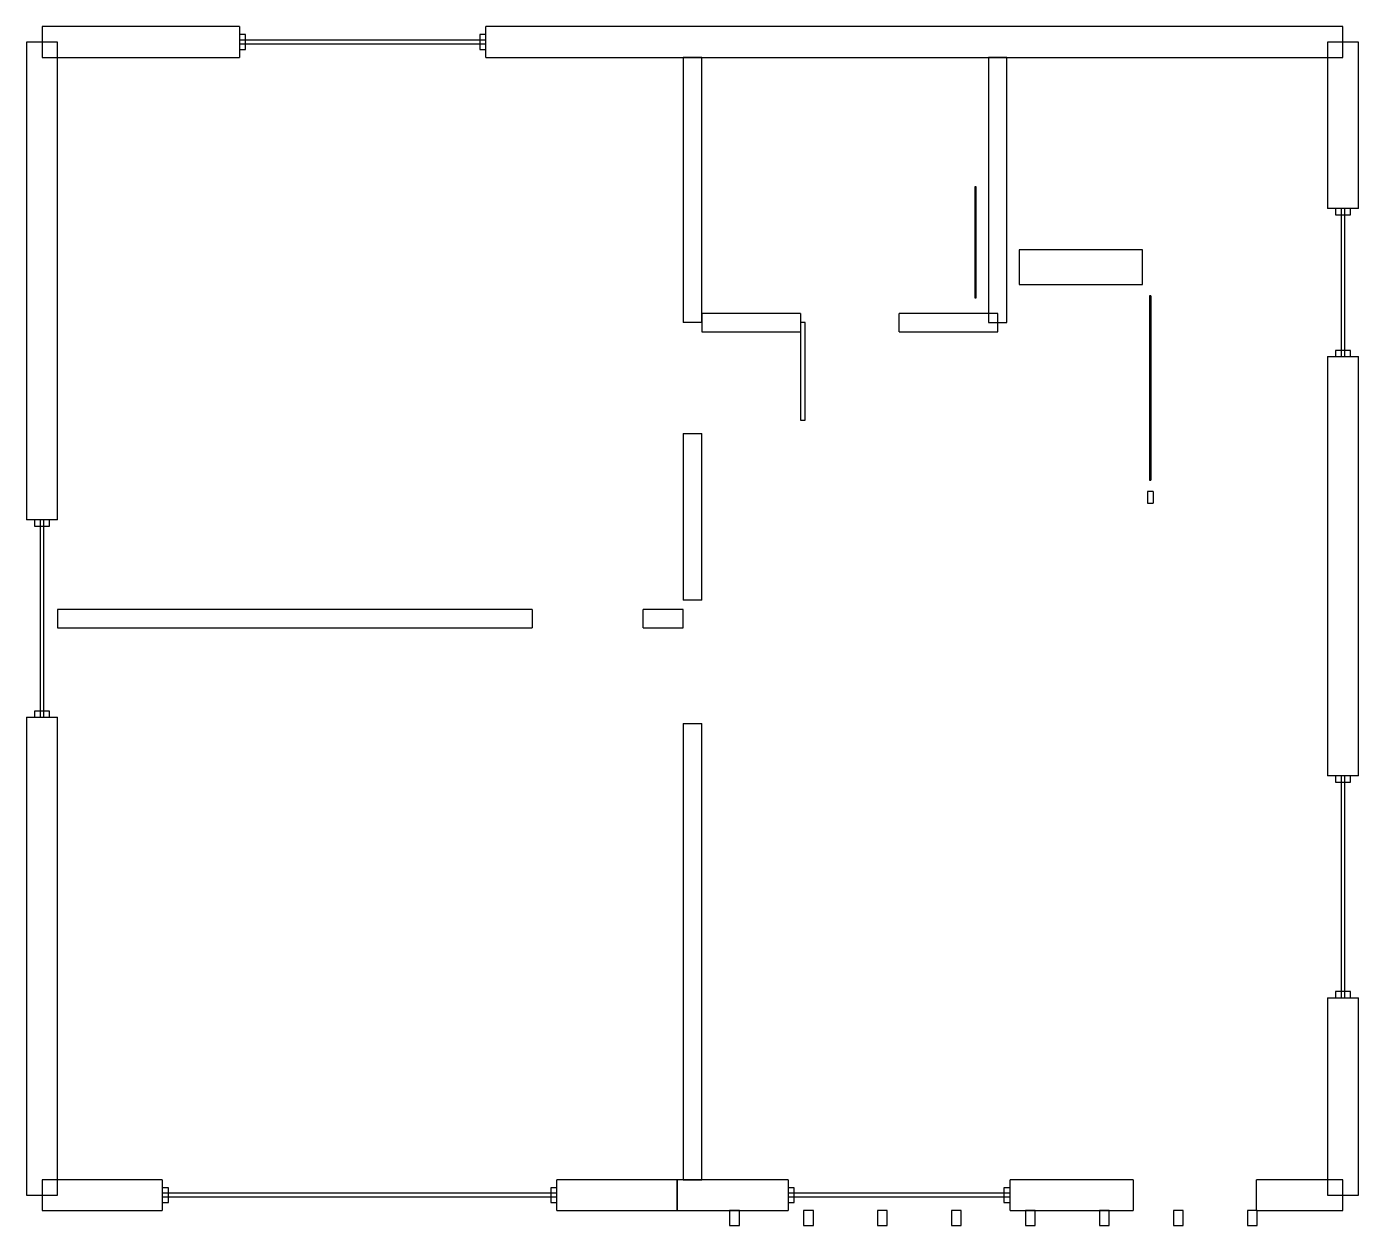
# Model space of a CAD drawing. Header units: millimetres. Extents: x 0 to 10800, y -120 to 9600.
import ezdxf

# ---------------------------------------------------------------- set-up
doc = ezdxf.new("R2010")
doc.units = ezdxf.units.MM
doc.layers.add('sheets', color=7, linetype='CONTINUOUS', lineweight=25, true_color=0x4f8cff)

msp = doc.modelspace()

# ---------------------------------------------------------------- linework, layer by layer
at = {"layer": 'sheets', "linetype": 'CONTINUOUS', "lineweight": 25, "true_color": 0x4f8cff}
for p, q in [((125, 9600), (125, 9350)), ((1725, 9600), (125, 9600)), ((1725, 9600), (1725, 9350)), ((1725, 9535), (1725, 9415)), ((1775, 9535), (1725, 9535)), ((1775, 9415), (1775, 9535)), ((3675, 9535), (3675, 9415)), ((3725, 9535), (3675, 9535)), ((3725, 9350), (3725, 9600)), ((10675, 9600), (3725, 9600)), ((3725, 9415), (3725, 9535)), ((10675, 9350), (10675, 9600)), ((0, 9475), (0, 5600)), ((250, 9475), (0, 9475)), ((250, 5600), (250, 9475)), ((1725, 9490), (1725, 9460)), ((3725, 9490), (1725, 9490)), ((1725, 9460), (3725, 9460)), ((1725, 9415), (1775, 9415)), ((3675, 9415), (3725, 9415)), ((3725, 9460), (3725, 9490)), ((10550, 9475), (10550, 8125)), ((10800, 9475), (10550, 9475)), ((10800, 8125), (10800, 9475)), ((125, 9350), (1725, 9350)), ((3725, 9350), (10675, 9350)), ((5325, 9350), (5325, 7200)), ((5475, 9350), (5325, 9350)), ((5475, 7200), (5475, 9350)), ((7800, 9350), (7800, 7200)), ((7950, 9350), (7800, 9350)), ((7950, 7200), (7950, 9350)), ((7690, 8300), (7690, 7400)), ((7700, 8300), (7690, 8300)), ((7700, 7400), (7700, 8300)), ((10800, 8125), (10550, 8125)), ((10615, 8125), (10615, 8075)), ((10735, 8125), (10615, 8125)), ((10660, 8125), (10660, 6925)), ((10690, 8125), (10660, 8125)), ((10690, 6925), (10690, 8125)), ((10735, 8075), (10735, 8125)), ((10615, 8075), (10735, 8075)), ((8050, 7790), (8050, 7510)), ((9050, 7790), (8050, 7790)), ((9050, 7510), (9050, 7790)), ((8050, 7510), (9050, 7510)), ((7690, 7400), (7700, 7400)), ((9105, 7417), (9105, 5923)), ((9117, 7417), (9105, 7417)), ((9117, 7417), (9117, 5923)), ((5475, 7275), (5475, 7125)), ((6275, 7275), (5475, 7275)), ((6275, 7275), (6275, 7125)), ((7075, 7125), (7075, 7275)), ((7875, 7275), (7075, 7275)), ((7875, 7125), (7875, 7275)), ((5475, 7200), (5325, 7200)), ((6275, 7200), (6275, 6410)), ((6315, 7200), (6275, 7200)), ((6315, 6410), (6315, 7200)), ((7800, 7200), (7950, 7200)), ((5475, 7125), (6275, 7125)), ((7075, 7125), (7875, 7125)), ((10550, 6925), (10550, 3525)), ((10550, 6925), (10800, 6925)), ((10615, 6975), (10615, 6925)), ((10735, 6975), (10615, 6975)), ((10615, 6925), (10735, 6925)), ((10660, 6925), (10690, 6925)), ((10735, 6925), (10735, 6975)), ((10800, 3525), (10800, 6925)), ((6275, 6410), (6315, 6410)), ((5325, 6300), (5325, 4950)), ((5325, 6300), (5475, 6300)), ((5475, 4950), (5475, 6300)), ((9105, 5923), (9117, 5923)), ((9090, 5830), (9090, 5737)), ((9135, 5830), (9090, 5830)), ((9090, 5737), (9135, 5737)), ((9135, 5830), (9135, 5737)), ((250, 5600), (0, 5600)), ((65, 5600), (65, 5550)), ((185, 5600), (65, 5600)), ((65, 5550), (185, 5550)), ((110, 5600), (110, 4000)), ((140, 5600), (110, 5600)), ((140, 4000), (140, 5600)), ((185, 5550), (185, 5600)), ((250, 4875), (250, 4725)), ((4100, 4875), (250, 4875)), ((4100, 4875), (4100, 4725)), ((5000, 4725), (5000, 4875)), ((5325, 4875), (5000, 4875)), ((5475, 4950), (5325, 4950)), ((5325, 4725), (5325, 4875)), ((250, 4725), (4100, 4725)), ((5000, 4725), (5325, 4725)), ((0, 4000), (0, 125)), ((0, 4000), (250, 4000)), ((65, 4050), (65, 4000)), ((185, 4050), (65, 4050)), ((65, 4000), (185, 4000)), ((110, 4000), (140, 4000)), ((185, 4000), (185, 4050)), ((250, 125), (250, 4000)), ((5325, 3950), (5325, 250)), ((5325, 3950), (5475, 3950)), ((5475, 250), (5475, 3950)), ((10800, 3525), (10550, 3525)), ((10615, 3525), (10615, 3475)), ((10735, 3525), (10615, 3525)), ((10615, 3475), (10735, 3475)), ((10660, 3525), (10660, 1725)), ((10690, 3525), (10660, 3525)), ((10690, 1725), (10690, 3525)), ((10735, 3475), (10735, 3525)), ((10615, 1775), (10615, 1725)), ((10735, 1775), (10615, 1775)), ((10735, 1725), (10735, 1775)), ((10550, 1725), (10550, 125)), ((10550, 1725), (10800, 1725)), ((10615, 1725), (10735, 1725)), ((10660, 1725), (10690, 1725)), ((10800, 125), (10800, 1725)), ((125, 250), (125, 0)), ((1100, 250), (125, 250)), ((1100, 250), (1100, 0)), ((4300, 0), (4300, 250)), ((5275, 250), (4300, 250)), ((5275, 0), (5275, 250)), ((5275, 250), (5275, 0)), ((6175, 250), (5275, 250)), ((5325, 250), (5475, 250)), ((6175, 250), (6175, 0)), ((7975, 0), (7975, 250)), ((8975, 250), (7975, 250)), ((8975, 250), (8975, 0)), ((9975, 0), (9975, 250)), ((10675, 250), (9975, 250)), ((10675, 0), (10675, 250)), ((0, 125), (250, 125)), ((1100, 185), (1100, 65)), ((1150, 185), (1100, 185)), ((1100, 140), (1100, 110)), ((4300, 140), (1100, 140)), ((1100, 110), (4300, 110)), ((1150, 65), (1150, 185)), ((4250, 185), (4250, 65)), ((4300, 185), (4250, 185)), ((4300, 65), (4300, 185)), ((4300, 110), (4300, 140)), ((6175, 185), (6175, 65)), ((6225, 185), (6175, 185)), ((6175, 140), (6175, 110)), ((7975, 140), (6175, 140)), ((6175, 110), (7975, 110)), ((6225, 65), (6225, 185)), ((7925, 185), (7925, 65)), ((7975, 185), (7925, 185)), ((7975, 65), (7975, 185)), ((7975, 110), (7975, 140)), ((10550, 125), (10800, 125)), ((125, 0), (1100, 0)), ((1100, 65), (1150, 65)), ((4250, 65), (4300, 65)), ((4300, 0), (5275, 0)), ((5275, 0), (6175, 0)), ((5700, 0), (5700, -120)), ((5780, 0), (5700, 0)), ((5780, -120), (5780, 0)), ((6175, 65), (6225, 65)), ((6300, 0), (6300, -120)), ((6380, 0), (6300, 0)), ((6380, -120), (6380, 0)), ((6900, 0), (6900, -120)), ((6980, 0), (6900, 0)), ((6980, -120), (6980, 0)), ((7500, 0), (7500, -120)), ((7580, 0), (7500, 0)), ((7580, -120), (7580, 0)), ((7925, 65), (7975, 65)), ((7975, 0), (8975, 0)), ((8100, 0), (8100, -120)), ((8180, 0), (8100, 0)), ((8180, -120), (8180, 0)), ((8700, 0), (8700, -120)), ((8780, 0), (8700, 0)), ((8780, -120), (8780, 0)), ((9300, 0), (9300, -120)), ((9380, 0), (9300, 0)), ((9380, -120), (9380, 0)), ((9900, 0), (9900, -120)), ((9980, 0), (9900, 0)), ((9975, 0), (10675, 0)), ((9980, -120), (9980, 0)), ((5700, -120), (5780, -120)), ((6300, -120), (6380, -120)), ((6900, -120), (6980, -120)), ((7500, -120), (7580, -120)), ((8100, -120), (8180, -120)), ((8700, -120), (8780, -120)), ((9300, -120), (9380, -120)), ((9900, -120), (9980, -120))]:
    msp.add_line(p, q, dxfattribs=at)

doc.saveas('drawing.dxf')
